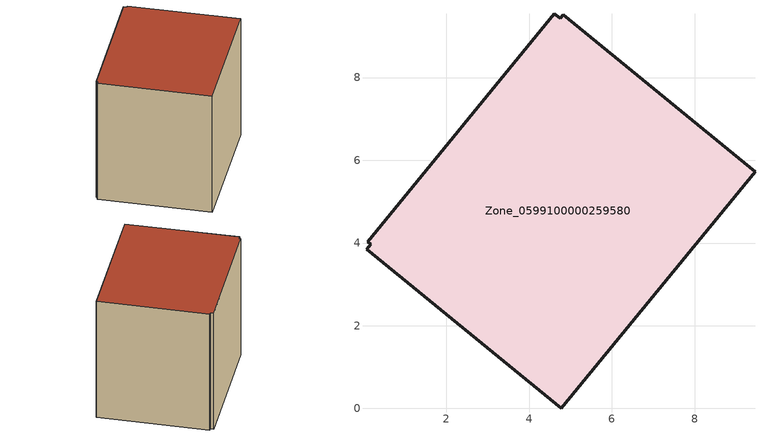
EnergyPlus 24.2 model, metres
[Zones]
Zone_0599100000259580
 floor ground (C_G): 0.1,4.03 4.61,9.55 4.75,9.43 4.82,9.52 9.46,5.73 4.78,0 0.07,3.85 0.17,3.97 z0
 wall outside (C_F): 4.61,9.55 0.1,4.03 0.17,3.97 0.07,3.85 4.78,0 9.46,5.73 4.82,9.52 4.75,9.43 4.61,9.55 z0:7.2
 roof outside (C_R): 4.75,9.43 4.61,9.55 0.1,4.03 0.17,3.97 0.07,3.85 4.78,0 9.46,5.73 4.82,9.52 z7.2
[BUILDING]
Pand.0599100000259580: North Axis=0; Terrain=City; Loads Convergence Tolerance Value=0.04; Temperature Convergence Tolerance Value=0.4; Solar Distribution=FullExterior; Maximum Number of Warmup Days=25; Minimum Number of Warmup Days=1
[Site:Location]
Rotterdam.The.Hague.AP_ZH_NLD Design_Conditions: Latitude=51.96; Longitude=4.45; Time Zone=1; Elevation=-4.5
[SITE:GROUNDTEMPERATURE:BUILDINGSURFACE]
18, 18, 18, 18, 18, 18, 18, 18, 18, 18, 18, 18
[MATERIAL] Thermal Absorptance=0.9; Solar Absorptance=0.7; Visible Absorptance=0.7
Name | Roughness | Thickness | Conductivity | Density | Specific Heat
G.TC.1946 | MediumSmooth | 0.15 | 1 | 540 | 1210
F.TC.1946 | Rough | 0.3 | 0.857143 | 1920 | 840
R.TC.1946 | MediumRough | 0.2 | 0.909091 | 1500 | 1000
[CONSTRUCTION]
C_G: G.TC.1946
C_F: F.TC.1946
C_R: R.TC.1946
[ZONE]
Zone_0599100000259580: Type=1; Multiplier=1; Ceiling Height=Autocalculate; Volume=Autocalculate; Floor Area=autocalculate; Part of Total Floor Area=Yes
[ZONEINFILTRATION:DESIGNFLOWRATE]
Infil_Zone_0599100000259580: Zone or ZoneList or Space or SpaceList=Zone_0599100000259580; Schedule=AlwaysOn; Design Flow Rate Calculation Method=Flow/Area; Flow Rate per Floor Area=0.003; Constant Term Coefficient=1; Temperature Term Coefficient=0; Velocity Term Coefficient=0; Velocity Squared Term Coefficient=0
[HVACTEMPLATE:ZONE:IDEALLOADSAIRSYSTEM]
Zone_0599100000259580: Maximum Heating Supply Air Temperature=50; Minimum Cooling Supply Air Temperature=13; Maximum Heating Supply Air Humidity Ratio=0.0156; Minimum Cooling Supply Air Humidity Ratio=0.0077; Heating Limit=NoLimit; Cooling Limit=NoLimit; Dehumidification Control Type=ConstantSensibleHeatRatio; Cooling Sensible Heat Ratio=0.7; Dehumidification Setpoint=60; Humidification Control Type=None; Humidification Setpoint=30; Outdoor Air Method=None; Outdoor Air Flow Rate per Person=0.00944; Outdoor Air Flow Rate per Zone Floor Area=0; Outdoor Air Flow Rate per Zone=0; Demand Controlled Ventilation Type=None; Outdoor Air Economizer Type=NoEconomizer; Heat Recovery Type=None; Sensible Heat Recovery Effectiveness=0.7; Latent Heat Recovery Effectiveness=0.65
[ZONECONTROL:THERMOSTAT]
ThermostatControl_Zone_0599100000259580: Zone or ZoneList=Zone_0599100000259580; Control Type Schedule=DualSetpointControlType; Control 1=Thermostat_Zone_0599100000259580; Temperature Difference Between Cutout And Setpoint=0
[THERMOSTATSETPOINT:DUALSETPOINT]
Thermostat_Zone_0599100000259580: Heating Setpoint Temperature Schedule=HeatingSetpoint_Zone_0599100000259580; Cooling Setpoint Temperature Schedule=CoolingSetpoint_Zone_0599100000259580
[SCHEDULE:COMPACT]
HeatingSetpoint_Zone_0599100000259580: Through: 12/31, For: AllDays, Until: 24:00, 21
CoolingSetpoint_Zone_0599100000259580: Through: 12/31, For: AllDays, Until: 24:00, 24
DualSetpointControlType: Through: 12/31, For: AllDays, Until: 24:00, 4
AlwaysOn: Through: 12/31, For: AllDays, Until: 24:00, 1
